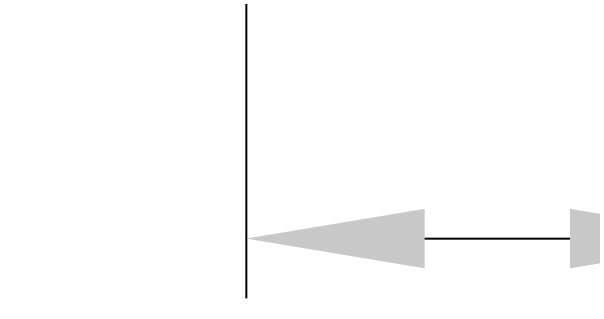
# Model space of a CAD drawing. Header units: millimetres. Extents: x 4086 to 8300, y 123 to 1549.
# Drawn here: x 7004.34 to 7023.85, y 956.31 to 966.24 of the extents above; entities that cross this region are included whole.
import ezdxf
from ezdxf import colors
from ezdxf.entities.mleader import LeaderData, LeaderLine
from ezdxf.math import Vec2, Vec3

# ---------------------------------------------------------------- set-up
doc = ezdxf.new("R2010")
doc.units = ezdxf.units.MM
doc.layers.add('多重引线', color=7, linetype='Continuous')
doc.layers.add('尺寸标注', color=7, linetype='Continuous')
doc.styles.add('思源黑', font='SourceHanSansCN-Normal.ttf')
doc.dimstyles.new('尺寸标注_1_4比例', dxfattribs={"dimtxt": 7, "dimasz": 6, "dimexe": 2, "dimexo": 1.5, "dimgap": 1, "dimtad": 1, "dimdec": 1, "dimlfac": 4, "dimdsep": 46, "dimtxsty": '思源黑', "dimcen": 0.09, "dimadec": 0, "dimazin": 0, "dimtp": 0.01, "dimtm": 0.01, "dimtfac": 1, "dimtdec": 1, "dimtofl": 0, "dimtmove": 0, "dimatfit": 3, "dimfxl": 1, "dimtolj": 1, "dimarcsym": 0})

# ---------------------------------------------------------------- blocks, each defined once
blk = doc.blocks.new('*D803')
at = {"layer": 'Defpoints', "color": 0}
for p in [(7012.217, 979.059), (7029.092, 964.726), (7029.092, 958.617)]:
    blk.add_point(p, dxfattribs=at)
at = {"layer": '尺寸标注', "color": 0, "lineweight": -2}
for p, q in [((7012.217, 977.559), (7012.217, 956.617)), ((7029.092, 963.226), (7029.092, 956.617)), ((7018.217, 958.617), (7023.092, 958.617)), ((7029.092, 958.617), (7054.613, 958.617))]:
    blk.add_line(p, q, dxfattribs=at)
at = {"layer": '尺寸标注', "color": 0}
for points in [[(7018.217, 959.617), (7018.217, 957.617), (7012.217, 958.617)], [(7023.092, 957.617), (7023.092, 959.617), (7029.092, 958.617)]]:
    blk.add_solid(points, dxfattribs=at)
at = {"layer": '尺寸标注', "color": 0, "insert": (7044.978, 963.241), "char_height": 7, "attachment_point": 5, "style": '思源黑'}
blk.add_mtext('\\A1;67.5', dxfattribs=at)

msp = doc.modelspace()

# ---------------------------------------------------------------- dimensions: what is measured, and where the dimension line sits
at = {"layer": '尺寸标注'}
dim = msp.add_linear_dim(base=(7029.0924, 958.6171), p1=(7012.2174, 979.0587), p2=(7029.0924, 964.7257), dimstyle='尺寸标注_1_4比例', dxfattribs=at)
dim.commit()
dim.dimension.update_dxf_attribs({"geometry": '*D803', "text_midpoint": (7044.9777, 958.6171), "dimtype": 160})

# ---------------------------------------------------------------- leaders
at = {"layer": '多重引线'}
ml = msp.add_multileader_mtext('Standard', dxfattribs=at)
ml.set_content('\\A1;2×{\\C256;Φ6H7({\\H0.7x;\\S+0.012^  0;})  \\A1;\\fSource Han Sans CN Normal|b0|i0|c0|p34;\\C7;through}', style='思源黑')
ml.set_leader_properties(linetype='ByLayer')
ml.build(insert=Vec2(0, 0))
ml.multileader.update_dxf_attribs({"text_left_attachment_type": 5, "text_right_attachment_type": 5, "dogleg_length": 10, "arrow_head_size": 5})
ctx = ml.context
ctx.base_point, ctx.char_height, ctx.arrow_head_size, ctx.landing_gap_size, ctx.plane_origin = Vec3(6867.5965, 951.8886), 7, 5, 2.5, Vec3(5041.5612, 1657.0024)
ctx.left_attachment, ctx.right_attachment, ctx.text_align_type = 5, 5, 1
notes = []
notes.append((ctx, [(1, (1, 1, 0), (6987.2704, 951.8886), (-1, 0), 10, [(1, [(7012.2174, 979.0587)], 0, [])])]))
ctx.mtext.insert, ctx.mtext.width, ctx.mtext.alignment, ctx.mtext.flow_direction = Vec3(6922.4335, 966.0703), 109.375, 2, 5
for ctx, leaders in notes:
    for number, flags, end, landing, length, lines in leaders:
        leader = LeaderData()
        leader.index, (leader.has_last_leader_line, leader.has_dogleg_vector, leader.attachment_direction) = number, flags
        leader.last_leader_point, leader.dogleg_vector, leader.dogleg_length = Vec3(end), Vec3(landing), length
        for number, points, colour, breaks in lines:
            line = LeaderLine()
            line.index, line.vertices, line.color, line.breaks = number, Vec3.list(points), colors.encode_raw_color(colour), breaks
            leader.lines.append(line)
        ctx.leaders.append(leader)

doc.saveas('drawing.dxf')
